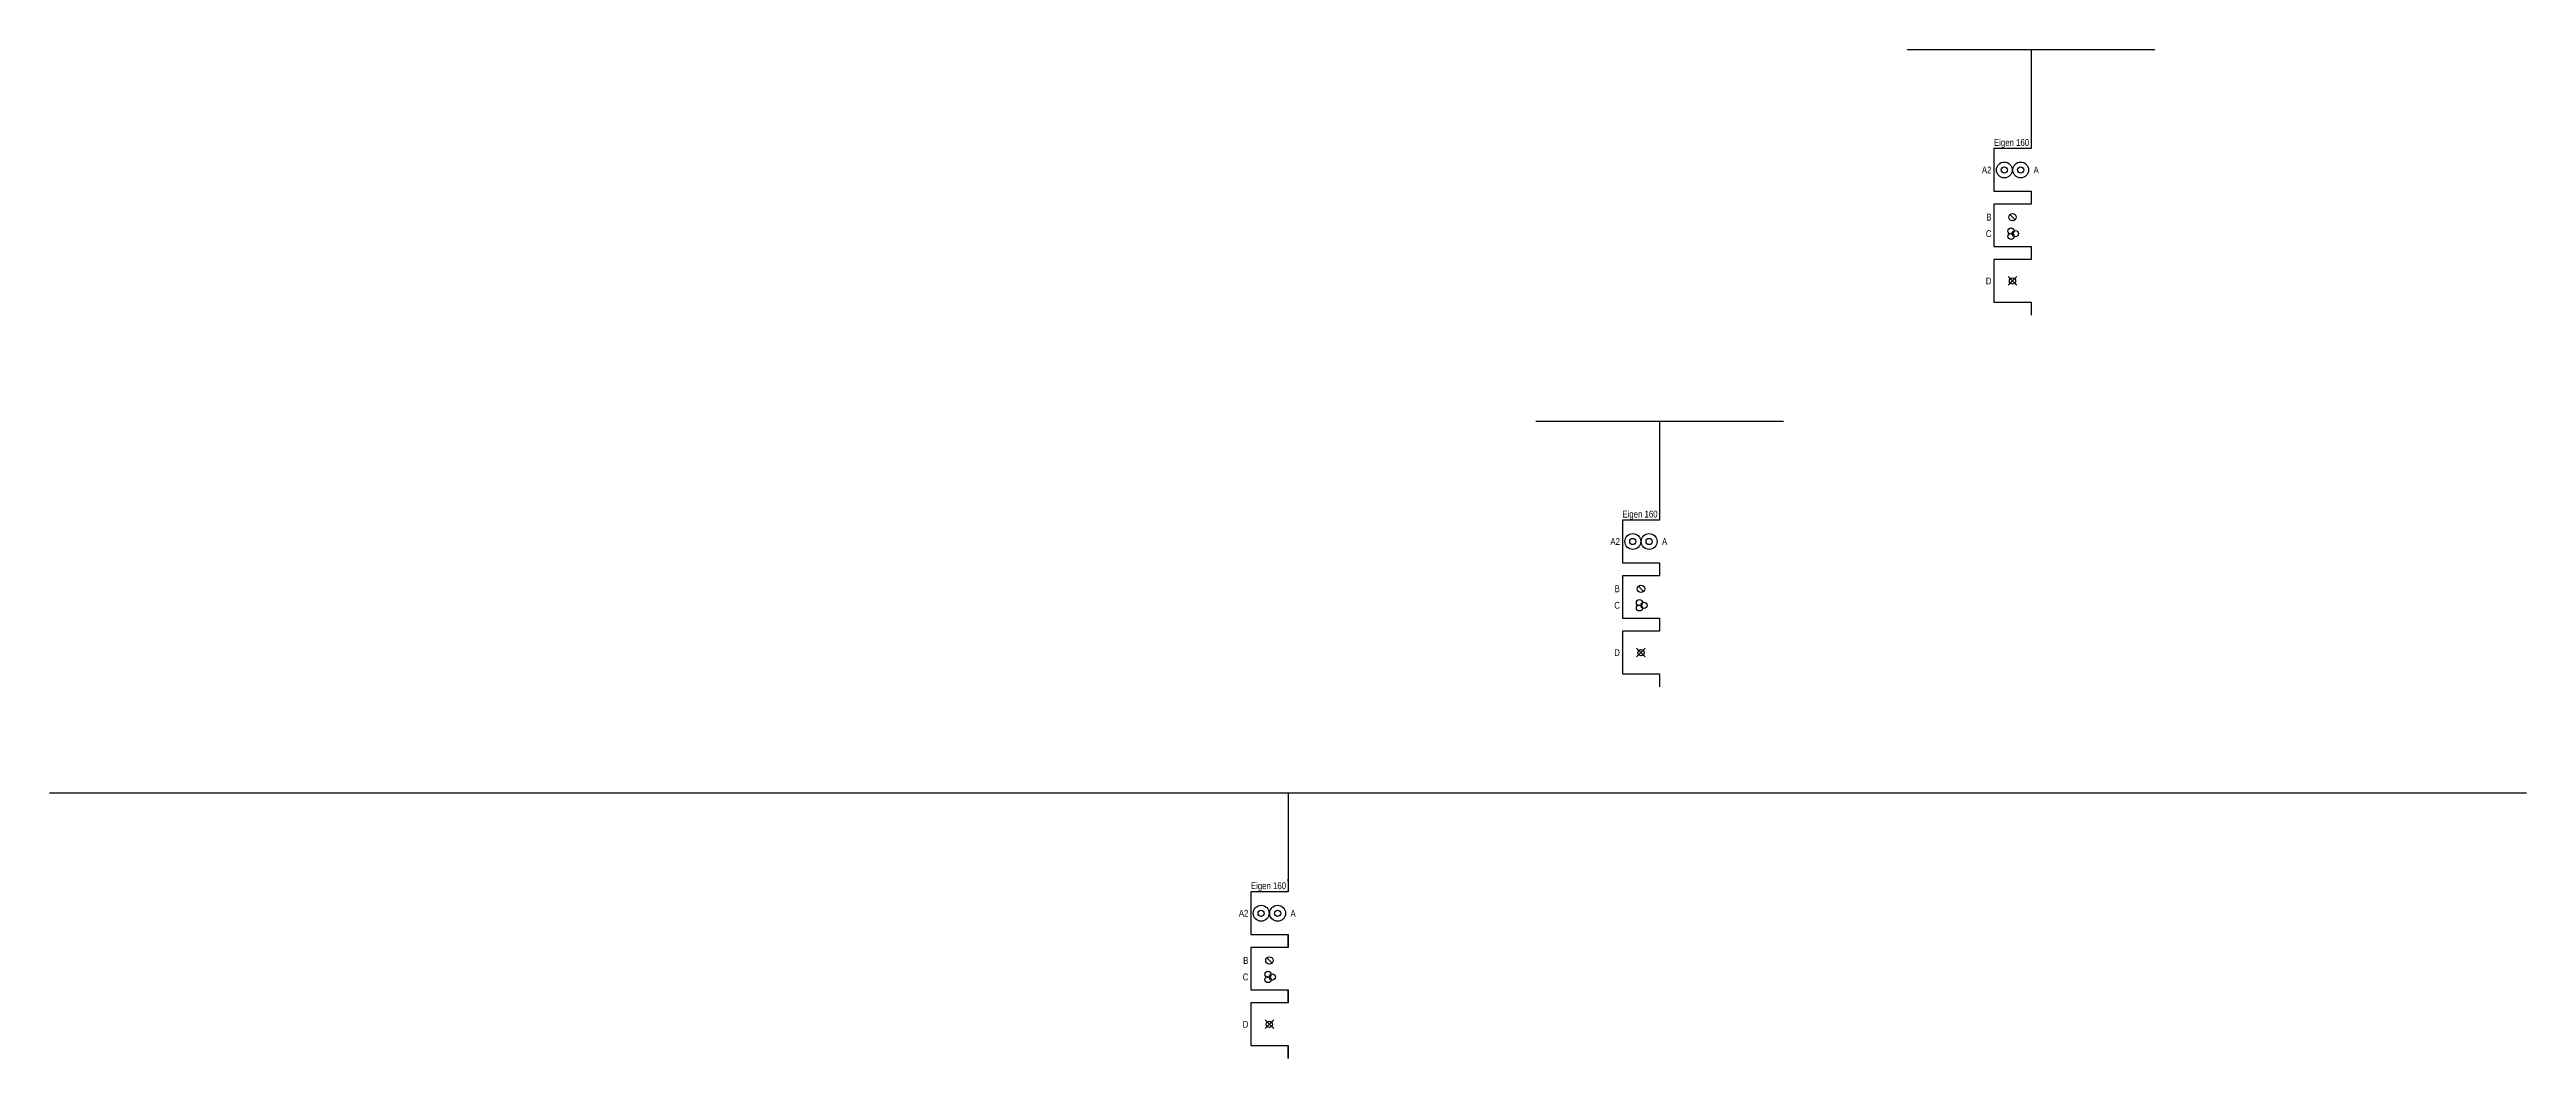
# Model space of a CAD drawing. Header units: millimetres. Extents: x -100 to 100, y -21 to 60.
import ezdxf
from ezdxf.enums import TextEntityAlignment as Align

# ---------------------------------------------------------------- set-up
doc = ezdxf.new("R2010")
doc.units = ezdxf.units.MM
doc.set_wipeout_variables(frame=1)
doc.linetypes.add('DASHDOT', pattern=[25.4, 12.7, -6.35, 0, -6.35])
for name, color, linetype in [('01-Te Rooien Kabel', 160, 'DASHDOT'), ('Aansluiting LS K01', 4, 'Continuous'), ('Aansluiting LS K10', 1, 'Continuous'), ('Aansluiting LS K12', 201, 'Continuous'), ('E_LV_CROSS_SECTION', 5, 'Continuous'), ('Mantelbuis', 6, 'Continuous')]:
    doc.layers.add(name, color=color, linetype=linetype)
doc.styles.add('TECHBASE_ARIAL_NOVA_LIGHT', font='ArialNova-Light.ttf')

# ---------------------------------------------------------------- blocks, each defined once
blk = doc.blocks.new('KabelGeul_20261014_11494801_3')
blk.add_wipeout([(0, 1.05), (0, -4.48), (-3, -4.48), (-3, 1.05)]).dxf.layer = 'E_LV_CROSS_SECTION'
for points in [[(-3.48, 0.12), (0.19, 0.12), (0.19, 0.87), (-3.48, 0.87)], [(-4.18, -2.39), (-3, -2.39), (-3, -1.04), (-4.18, -1.04)], [(0, -2.39), (0.85, -2.39), (0.85, -1.04), (0, -1.04)], [(0, -3.43), (0, -8.96), (-3, -8.96), (-3, -3.43)]]:
    blk.add_wipeout(points).dxf.layer = 'E_LV_CROSS_SECTION'
at = {"layer": 'Aansluiting LS K01', "linetype": 'Continuous'}
for centre in [(-2.17, -1.72), (-0.84, -1.72)]:
    blk.add_circle(centre, 0.25, dxfattribs=at)
at = {"layer": 'Aansluiting LS K10', "linetype": 'Continuous'}
blk.add_line((-1.29, -5.74), (-1.71, -5.32), dxfattribs=at)
blk.add_circle((-1.5, -5.53), 0.3, dxfattribs=at)
at = {"layer": 'Aansluiting LS K12', "linetype": 'Continuous'}
blk.add_circle((-1.62, -6.65), 0.25, dxfattribs=at)
at = {"layer": 'Mantelbuis', "linetype": 'Continuous'}
for centre in [(-2.17, -1.72), (-0.84, -1.72)]:
    blk.add_circle(centre, 0.64, dxfattribs=at)
at = {"layer": 'Aansluiting LS K01', "style": 'TECHBASE_ARIAL_NOVA_LIGHT'}
blk.add_attdef('ZIJDE2_01', text='', height=0.55, dxfattribs=at).set_placement((-3.2, -1.72), align=Align.MIDDLE_RIGHT)
blk.add_attdef('KABEL_01', text='', height=0.55, dxfattribs=at).set_placement((0.2, -1.72), align=Align.MIDDLE_LEFT)
at = {"layer": 'E_LV_CROSS_SECTION', "style": 'TECHBASE_ARIAL_NOVA_LIGHT', "flags": 3}
for tag, p in [('TB_CODESWAP', (0, 0)), ('TWEEZIJDIG_01', (-3.2, -1.72)), ('DUBBEL2_01', (-3.2, -1.72)), ('MANTEL_01', (-3.2, -1.72)), ('DUBBEL_01', (-3.2, -1.72)), ('TBTYPE_01', (-3.2, -1.72)), ('COMBI2_01', (-3.2, -1.72)), ('COMBI_01', (-3.2, -1.72)), ('DRIE2_01', (-3.2, -1.72)), ('VOLG_01', (-3.2, -1.72)), ('DRIE_01', (-3.2, -1.72))]:
    blk.add_attdef(tag, text='', height=0.1, dxfattribs=at).set_placement(p, align=Align.MIDDLE_RIGHT)
at = {"layer": 'Mantelbuis', "style": 'TECHBASE_ARIAL_NOVA_LIGHT'}
blk.add_attdef('MANTEL_SPEC', text='', height=0.55, dxfattribs=at).set_placement((-0.16, 0.5), align=Align.MIDDLE_RIGHT)
for points in [[(-3.85, -6.21), (-3, -6.21), (-3, -4.86), (-3.85, -4.86)], [(0, -7.91), (0, -13.44), (-3, -13.44), (-3, -7.91)]]:
    blk.add_wipeout(points).dxf.layer = 'E_LV_CROSS_SECTION'
at = {"layer": '01-Te Rooien Kabel', "linetype": 'DASHDOT'}
for p, q in [((-1.15, -11.03), (-1.85, -10.32)), ((-1.15, -10.32), (-1.85, -11.03))]:
    blk.add_line(p, q, dxfattribs=at)
at = {"layer": '01-Te Rooien Kabel', "linetype": 'Continuous'}
blk.add_circle((-1.5, -10.68), 0.25, dxfattribs=at)
at = {"layer": 'Aansluiting LS K12', "linetype": 'Continuous'}
for centre in [(-1.62, -7.07), (-1.26, -6.86)]:
    blk.add_circle(centre, 0.25, dxfattribs=at)
at = {"layer": 'E_LV_CROSS_SECTION'}
blk.add_lwpolyline([(0, 8), (0, 0), (-3, 0), (-3, -3.43), (0, -3.43), (0, -4.48)], dxfattribs=at)
for points in [[(-3.85, -7.53), (-3, -7.53), (-3, -6.18), (-3.85, -6.18)], [(-3.85, -11.35), (-3, -11.35), (-3, -10), (-3.85, -10)]]:
    blk.add_wipeout(points).dxf.layer = 'E_LV_CROSS_SECTION'
for points in [[(0, -4.48), (-3, -4.48), (-3, -7.91), (0, -7.91), (0, -8.96)], [(0, -8.96), (-3, -8.96), (-3, -12.39), (0, -12.39), (0, -13.44)]]:
    blk.add_lwpolyline(points, dxfattribs=at)
at = {"layer": '01-Te Rooien Kabel', "style": 'TECHBASE_ARIAL_NOVA_LIGHT'}
blk.add_attdef('KABEL_04', text='', height=0.55, dxfattribs=at).set_placement((-3.2, -10.68), align=Align.MIDDLE_RIGHT)
at = {"layer": 'Aansluiting LS K10', "style": 'TECHBASE_ARIAL_NOVA_LIGHT'}
blk.add_attdef('KABEL_02', text='', height=0.55, dxfattribs=at).set_placement((-3.2, -5.53), align=Align.MIDDLE_RIGHT)
at = {"layer": 'Aansluiting LS K12', "style": 'TECHBASE_ARIAL_NOVA_LIGHT'}
blk.add_attdef('KABEL_03', text='', height=0.55, dxfattribs=at).set_placement((-3.2, -6.86), align=Align.MIDDLE_RIGHT)
at = {"layer": 'E_LV_CROSS_SECTION', "style": 'TECHBASE_ARIAL_NOVA_LIGHT', "flags": 3}
for tag, p in [('TWEEZIJDIG_02', (-3.2, -5.53)), ('DUBBEL2_02', (-3.2, -5.53)), ('MANTEL_02', (-3.2, -5.53)), ('DUBBEL_02', (-3.2, -5.53)), ('TBTYPE_02', (-3.2, -5.53)), ('COMBI2_02', (-3.2, -5.53)), ('COMBI_02', (-3.2, -5.53)), ('DRIE2_02', (-3.2, -5.53)), ('VOLG_02', (-3.2, -5.53)), ('DRIE_02', (-3.2, -5.53)), ('TWEEZIJDIG_03', (-3.2, -6.86)), ('DUBBEL2_03', (-3.2, -6.86)), ('MANTEL_03', (-3.2, -6.86)), ('DUBBEL_03', (-3.2, -6.86)), ('TBTYPE_03', (-3.2, -6.86)), ('COMBI2_03', (-3.2, -6.86)), ('COMBI_03', (-3.2, -6.86)), ('DRIE2_03', (-3.2, -6.86)), ('VOLG_03', (-3.2, -6.86)), ('DRIE_03', (-3.2, -6.86)), ('TWEEZIJDIG_04', (-3.2, -10.68)), ('DUBBEL2_04', (-3.2, -10.68)), ('MANTEL_04', (-3.2, -10.68)), ('DUBBEL_04', (-3.2, -10.68)), ('TBTYPE_04', (-3.2, -10.68)), ('COMBI2_04', (-3.2, -10.68)), ('COMBI_04', (-3.2, -10.68)), ('DRIE2_04', (-3.2, -10.68)), ('VOLG_04', (-3.2, -10.68)), ('DRIE_04', (-3.2, -10.68))]:
    blk.add_attdef(tag, text='', height=0.1, dxfattribs=at).set_placement(p, align=Align.MIDDLE_RIGHT)
blk = doc.blocks.new('KabelGeul_20261014_11494801_4')
blk.add_wipeout([(0, 1.05), (0, -4.48), (-3, -4.48), (-3, 1.05)]).dxf.layer = 'E_LV_CROSS_SECTION'
for points in [[(-3.48, 0.12), (0.19, 0.12), (0.19, 0.87), (-3.48, 0.87)], [(-4.18, -2.39), (-3, -2.39), (-3, -1.04), (-4.18, -1.04)], [(0, -2.39), (0.85, -2.39), (0.85, -1.04), (0, -1.04)], [(0, -3.43), (0, -8.96), (-3, -8.96), (-3, -3.43)]]:
    blk.add_wipeout(points).dxf.layer = 'E_LV_CROSS_SECTION'
at = {"layer": 'Aansluiting LS K01', "linetype": 'Continuous'}
for centre in [(-2.16, -1.71), (-0.84, -1.71)]:
    blk.add_circle(centre, 0.25, dxfattribs=at)
at = {"layer": 'Aansluiting LS K10', "linetype": 'Continuous'}
blk.add_line((-1.29, -5.74), (-1.71, -5.32), dxfattribs=at)
blk.add_circle((-1.5, -5.53), 0.3, dxfattribs=at)
at = {"layer": 'Aansluiting LS K12', "linetype": 'Continuous'}
blk.add_circle((-1.62, -6.65), 0.25, dxfattribs=at)
at = {"layer": 'Mantelbuis', "linetype": 'Continuous'}
for centre in [(-2.16, -1.71), (-0.84, -1.71)]:
    blk.add_circle(centre, 0.64, dxfattribs=at)
at = {"layer": 'Aansluiting LS K01', "style": 'TECHBASE_ARIAL_NOVA_LIGHT'}
blk.add_attdef('ZIJDE2_01', text='', height=0.55, dxfattribs=at).set_placement((-3.2, -1.71), align=Align.MIDDLE_RIGHT)
blk.add_attdef('KABEL_01', text='', height=0.55, dxfattribs=at).set_placement((0.2, -1.71), align=Align.MIDDLE_LEFT)
at = {"layer": 'E_LV_CROSS_SECTION', "style": 'TECHBASE_ARIAL_NOVA_LIGHT', "flags": 3}
for tag, p in [('TB_CODESWAP', (0, 0)), ('TWEEZIJDIG_01', (-3.2, -1.71)), ('DUBBEL2_01', (-3.2, -1.71)), ('MANTEL_01', (-3.2, -1.71)), ('DUBBEL_01', (-3.2, -1.71)), ('TBTYPE_01', (-3.2, -1.71)), ('COMBI2_01', (-3.2, -1.71)), ('COMBI_01', (-3.2, -1.71)), ('DRIE2_01', (-3.2, -1.71)), ('VOLG_01', (-3.2, -1.71)), ('DRIE_01', (-3.2, -1.71))]:
    blk.add_attdef(tag, text='', height=0.1, dxfattribs=at).set_placement(p, align=Align.MIDDLE_RIGHT)
at = {"layer": 'Mantelbuis', "style": 'TECHBASE_ARIAL_NOVA_LIGHT'}
blk.add_attdef('MANTEL_SPEC', text='', height=0.55, dxfattribs=at).set_placement((-0.16, 0.5), align=Align.MIDDLE_RIGHT)
for points in [[(-3.85, -6.21), (-3, -6.21), (-3, -4.86), (-3.85, -4.86)], [(0, -7.91), (0, -13.44), (-3, -13.44), (-3, -7.91)]]:
    blk.add_wipeout(points).dxf.layer = 'E_LV_CROSS_SECTION'
at = {"layer": '01-Te Rooien Kabel', "linetype": 'DASHDOT'}
for p, q in [((-1.15, -11.03), (-1.85, -10.32)), ((-1.15, -10.32), (-1.85, -11.03))]:
    blk.add_line(p, q, dxfattribs=at)
at = {"layer": '01-Te Rooien Kabel', "linetype": 'Continuous'}
blk.add_circle((-1.5, -10.68), 0.25, dxfattribs=at)
at = {"layer": 'Aansluiting LS K12', "linetype": 'Continuous'}
for centre in [(-1.62, -7.07), (-1.26, -6.86)]:
    blk.add_circle(centre, 0.25, dxfattribs=at)
at = {"layer": 'E_LV_CROSS_SECTION'}
blk.add_lwpolyline([(0, 8), (0, 0), (-3, 0), (-3, -3.43), (0, -3.43), (0, -4.48)], dxfattribs=at)
for points in [[(-3.85, -7.54), (-3, -7.54), (-3, -6.18), (-3.85, -6.18)], [(-3.85, -11.35), (-3, -11.35), (-3, -10), (-3.85, -10)]]:
    blk.add_wipeout(points).dxf.layer = 'E_LV_CROSS_SECTION'
for points in [[(0, -4.48), (-3, -4.48), (-3, -7.91), (0, -7.91), (0, -8.96)], [(0, -8.96), (-3, -8.96), (-3, -12.39), (0, -12.39), (0, -13.44)]]:
    blk.add_lwpolyline(points, dxfattribs=at)
at = {"layer": '01-Te Rooien Kabel', "style": 'TECHBASE_ARIAL_NOVA_LIGHT'}
blk.add_attdef('KABEL_04', text='', height=0.55, dxfattribs=at).set_placement((-3.2, -10.68), align=Align.MIDDLE_RIGHT)
at = {"layer": 'Aansluiting LS K10', "style": 'TECHBASE_ARIAL_NOVA_LIGHT'}
blk.add_attdef('KABEL_02', text='', height=0.55, dxfattribs=at).set_placement((-3.2, -5.53), align=Align.MIDDLE_RIGHT)
at = {"layer": 'Aansluiting LS K12', "style": 'TECHBASE_ARIAL_NOVA_LIGHT'}
blk.add_attdef('KABEL_03', text='', height=0.55, dxfattribs=at).set_placement((-3.2, -6.86), align=Align.MIDDLE_RIGHT)
at = {"layer": 'E_LV_CROSS_SECTION', "style": 'TECHBASE_ARIAL_NOVA_LIGHT', "flags": 3}
for tag, p in [('TWEEZIJDIG_02', (-3.2, -5.53)), ('DUBBEL2_02', (-3.2, -5.53)), ('MANTEL_02', (-3.2, -5.53)), ('DUBBEL_02', (-3.2, -5.53)), ('TBTYPE_02', (-3.2, -5.53)), ('COMBI2_02', (-3.2, -5.53)), ('COMBI_02', (-3.2, -5.53)), ('DRIE2_02', (-3.2, -5.53)), ('VOLG_02', (-3.2, -5.53)), ('DRIE_02', (-3.2, -5.53)), ('TWEEZIJDIG_03', (-3.2, -6.86)), ('DUBBEL2_03', (-3.2, -6.86)), ('MANTEL_03', (-3.2, -6.86)), ('DUBBEL_03', (-3.2, -6.86)), ('TBTYPE_03', (-3.2, -6.86)), ('COMBI2_03', (-3.2, -6.86)), ('COMBI_03', (-3.2, -6.86)), ('DRIE2_03', (-3.2, -6.86)), ('VOLG_03', (-3.2, -6.86)), ('DRIE_03', (-3.2, -6.86)), ('TWEEZIJDIG_04', (-3.2, -10.68)), ('DUBBEL2_04', (-3.2, -10.68)), ('MANTEL_04', (-3.2, -10.68)), ('DUBBEL_04', (-3.2, -10.68)), ('TBTYPE_04', (-3.2, -10.68)), ('COMBI2_04', (-3.2, -10.68)), ('COMBI_04', (-3.2, -10.68)), ('DRIE2_04', (-3.2, -10.68)), ('VOLG_04', (-3.2, -10.68)), ('DRIE_04', (-3.2, -10.68))]:
    blk.add_attdef(tag, text='', height=0.1, dxfattribs=at).set_placement(p, align=Align.MIDDLE_RIGHT)
blk = doc.blocks.new('KabelGeul_20261014_11494801_5')
blk.add_wipeout([(0, 1.05), (0, -4.48), (-3, -4.48), (-3, 1.05)]).dxf.layer = 'E_LV_CROSS_SECTION'
for points in [[(-3.48, 0.12), (0.19, 0.12), (0.19, 0.87), (-3.48, 0.87)], [(-4.18, -2.39), (-3, -2.39), (-3, -1.04), (-4.18, -1.04)], [(0, -2.39), (0.85, -2.39), (0.85, -1.04), (0, -1.04)], [(0, -3.43), (0, -8.96), (-3, -8.96), (-3, -3.43)]]:
    blk.add_wipeout(points).dxf.layer = 'E_LV_CROSS_SECTION'
at = {"layer": 'Aansluiting LS K01', "linetype": 'Continuous'}
for centre in [(-2.16, -1.72), (-0.84, -1.72)]:
    blk.add_circle(centre, 0.25, dxfattribs=at)
at = {"layer": 'Aansluiting LS K10', "linetype": 'Continuous'}
blk.add_line((-1.29, -5.74), (-1.71, -5.32), dxfattribs=at)
blk.add_circle((-1.5, -5.53), 0.3, dxfattribs=at)
at = {"layer": 'Aansluiting LS K12', "linetype": 'Continuous'}
blk.add_circle((-1.62, -6.65), 0.25, dxfattribs=at)
at = {"layer": 'Mantelbuis', "linetype": 'Continuous'}
for centre in [(-2.16, -1.72), (-0.84, -1.72)]:
    blk.add_circle(centre, 0.64, dxfattribs=at)
at = {"layer": 'Aansluiting LS K01', "style": 'TECHBASE_ARIAL_NOVA_LIGHT'}
blk.add_attdef('ZIJDE2_01', text='', height=0.55, dxfattribs=at).set_placement((-3.2, -1.72), align=Align.MIDDLE_RIGHT)
blk.add_attdef('KABEL_01', text='', height=0.55, dxfattribs=at).set_placement((0.2, -1.72), align=Align.MIDDLE_LEFT)
at = {"layer": 'E_LV_CROSS_SECTION', "style": 'TECHBASE_ARIAL_NOVA_LIGHT', "flags": 3}
for tag, p in [('TB_CODESWAP', (0, 0)), ('TWEEZIJDIG_01', (-3.2, -1.72)), ('DUBBEL2_01', (-3.2, -1.72)), ('MANTEL_01', (-3.2, -1.72)), ('DUBBEL_01', (-3.2, -1.72)), ('TBTYPE_01', (-3.2, -1.72)), ('COMBI2_01', (-3.2, -1.72)), ('COMBI_01', (-3.2, -1.72)), ('DRIE2_01', (-3.2, -1.72)), ('VOLG_01', (-3.2, -1.72)), ('DRIE_01', (-3.2, -1.72))]:
    blk.add_attdef(tag, text='', height=0.1, dxfattribs=at).set_placement(p, align=Align.MIDDLE_RIGHT)
at = {"layer": 'Mantelbuis', "style": 'TECHBASE_ARIAL_NOVA_LIGHT'}
blk.add_attdef('MANTEL_SPEC', text='', height=0.55, dxfattribs=at).set_placement((-0.16, 0.5), align=Align.MIDDLE_RIGHT)
for points in [[(-3.85, -6.2), (-3, -6.2), (-3, -4.86), (-3.85, -4.86)], [(0, -7.91), (0, -13.44), (-3, -13.44), (-3, -7.91)]]:
    blk.add_wipeout(points).dxf.layer = 'E_LV_CROSS_SECTION'
at = {"layer": '01-Te Rooien Kabel', "linetype": 'DASHDOT'}
for p, q in [((-1.15, -11.03), (-1.85, -10.32)), ((-1.15, -10.32), (-1.85, -11.03))]:
    blk.add_line(p, q, dxfattribs=at)
at = {"layer": '01-Te Rooien Kabel', "linetype": 'Continuous'}
blk.add_circle((-1.5, -10.68), 0.25, dxfattribs=at)
at = {"layer": 'Aansluiting LS K12', "linetype": 'Continuous'}
for centre in [(-1.62, -7.07), (-1.26, -6.86)]:
    blk.add_circle(centre, 0.25, dxfattribs=at)
at = {"layer": 'E_LV_CROSS_SECTION'}
blk.add_lwpolyline([(0, 8), (0, 0), (-3, 0), (-3, -3.43), (0, -3.43), (0, -4.48)], dxfattribs=at)
for points in [[(-3.85, -7.54), (-3, -7.54), (-3, -6.19), (-3.85, -6.19)], [(-3.85, -11.35), (-3, -11.35), (-3, -10), (-3.85, -10)]]:
    blk.add_wipeout(points).dxf.layer = 'E_LV_CROSS_SECTION'
for points in [[(0, -4.48), (-3, -4.48), (-3, -7.91), (0, -7.91), (0, -8.96)], [(0, -8.96), (-3, -8.96), (-3, -12.39), (0, -12.39), (0, -13.44)]]:
    blk.add_lwpolyline(points, dxfattribs=at)
at = {"layer": '01-Te Rooien Kabel', "style": 'TECHBASE_ARIAL_NOVA_LIGHT'}
blk.add_attdef('KABEL_04', text='', height=0.55, dxfattribs=at).set_placement((-3.2, -10.68), align=Align.MIDDLE_RIGHT)
at = {"layer": 'Aansluiting LS K10', "style": 'TECHBASE_ARIAL_NOVA_LIGHT'}
blk.add_attdef('KABEL_02', text='', height=0.55, dxfattribs=at).set_placement((-3.2, -5.53), align=Align.MIDDLE_RIGHT)
at = {"layer": 'Aansluiting LS K12', "style": 'TECHBASE_ARIAL_NOVA_LIGHT'}
blk.add_attdef('KABEL_03', text='', height=0.55, dxfattribs=at).set_placement((-3.2, -6.86), align=Align.MIDDLE_RIGHT)
at = {"layer": 'E_LV_CROSS_SECTION', "style": 'TECHBASE_ARIAL_NOVA_LIGHT', "flags": 3}
for tag, p in [('TWEEZIJDIG_02', (-3.2, -5.53)), ('DUBBEL2_02', (-3.2, -5.53)), ('MANTEL_02', (-3.2, -5.53)), ('DUBBEL_02', (-3.2, -5.53)), ('TBTYPE_02', (-3.2, -5.53)), ('COMBI2_02', (-3.2, -5.53)), ('COMBI_02', (-3.2, -5.53)), ('DRIE2_02', (-3.2, -5.53)), ('VOLG_02', (-3.2, -5.53)), ('DRIE_02', (-3.2, -5.53)), ('TWEEZIJDIG_03', (-3.2, -6.86)), ('DUBBEL2_03', (-3.2, -6.86)), ('MANTEL_03', (-3.2, -6.86)), ('DUBBEL_03', (-3.2, -6.86)), ('TBTYPE_03', (-3.2, -6.86)), ('COMBI2_03', (-3.2, -6.86)), ('COMBI_03', (-3.2, -6.86)), ('DRIE2_03', (-3.2, -6.86)), ('VOLG_03', (-3.2, -6.86)), ('DRIE_03', (-3.2, -6.86)), ('TWEEZIJDIG_04', (-3.2, -10.68)), ('DUBBEL2_04', (-3.2, -10.68)), ('MANTEL_04', (-3.2, -10.68)), ('DUBBEL_04', (-3.2, -10.68)), ('TBTYPE_04', (-3.2, -10.68)), ('COMBI2_04', (-3.2, -10.68)), ('COMBI_04', (-3.2, -10.68)), ('DRIE2_04', (-3.2, -10.68)), ('VOLG_04', (-3.2, -10.68)), ('DRIE_04', (-3.2, -10.68))]:
    blk.add_attdef(tag, text='', height=0.1, dxfattribs=at).set_placement(p, align=Align.MIDDLE_RIGHT)

msp = doc.modelspace()

# ---------------------------------------------------------------- linework, layer by layer
for p, q in [((50, 60), (70, 60)), ((20, 30), (40, 30)), ((-100, 0), (100, 0))]:
    msp.add_line(p, q)

# ---------------------------------------------------------------- next in the draw order: block references
for name, p in [('KabelGeul_20261014_11494801_5', (60, 52)), ('KabelGeul_20261014_11494801_4', (30, 22)), ('KabelGeul_20261014_11494801_3', (0, -8))]:
    msp.add_blockref(name, p).add_auto_attribs({'MANTEL_SPEC': 'Eigen 160', 'KABEL_01': 'A', 'ZIJDE2_01': 'A2', 'KABEL_02': 'B', 'KABEL_03': 'C', 'KABEL_04': 'D'})

doc.saveas('drawing.dxf')
